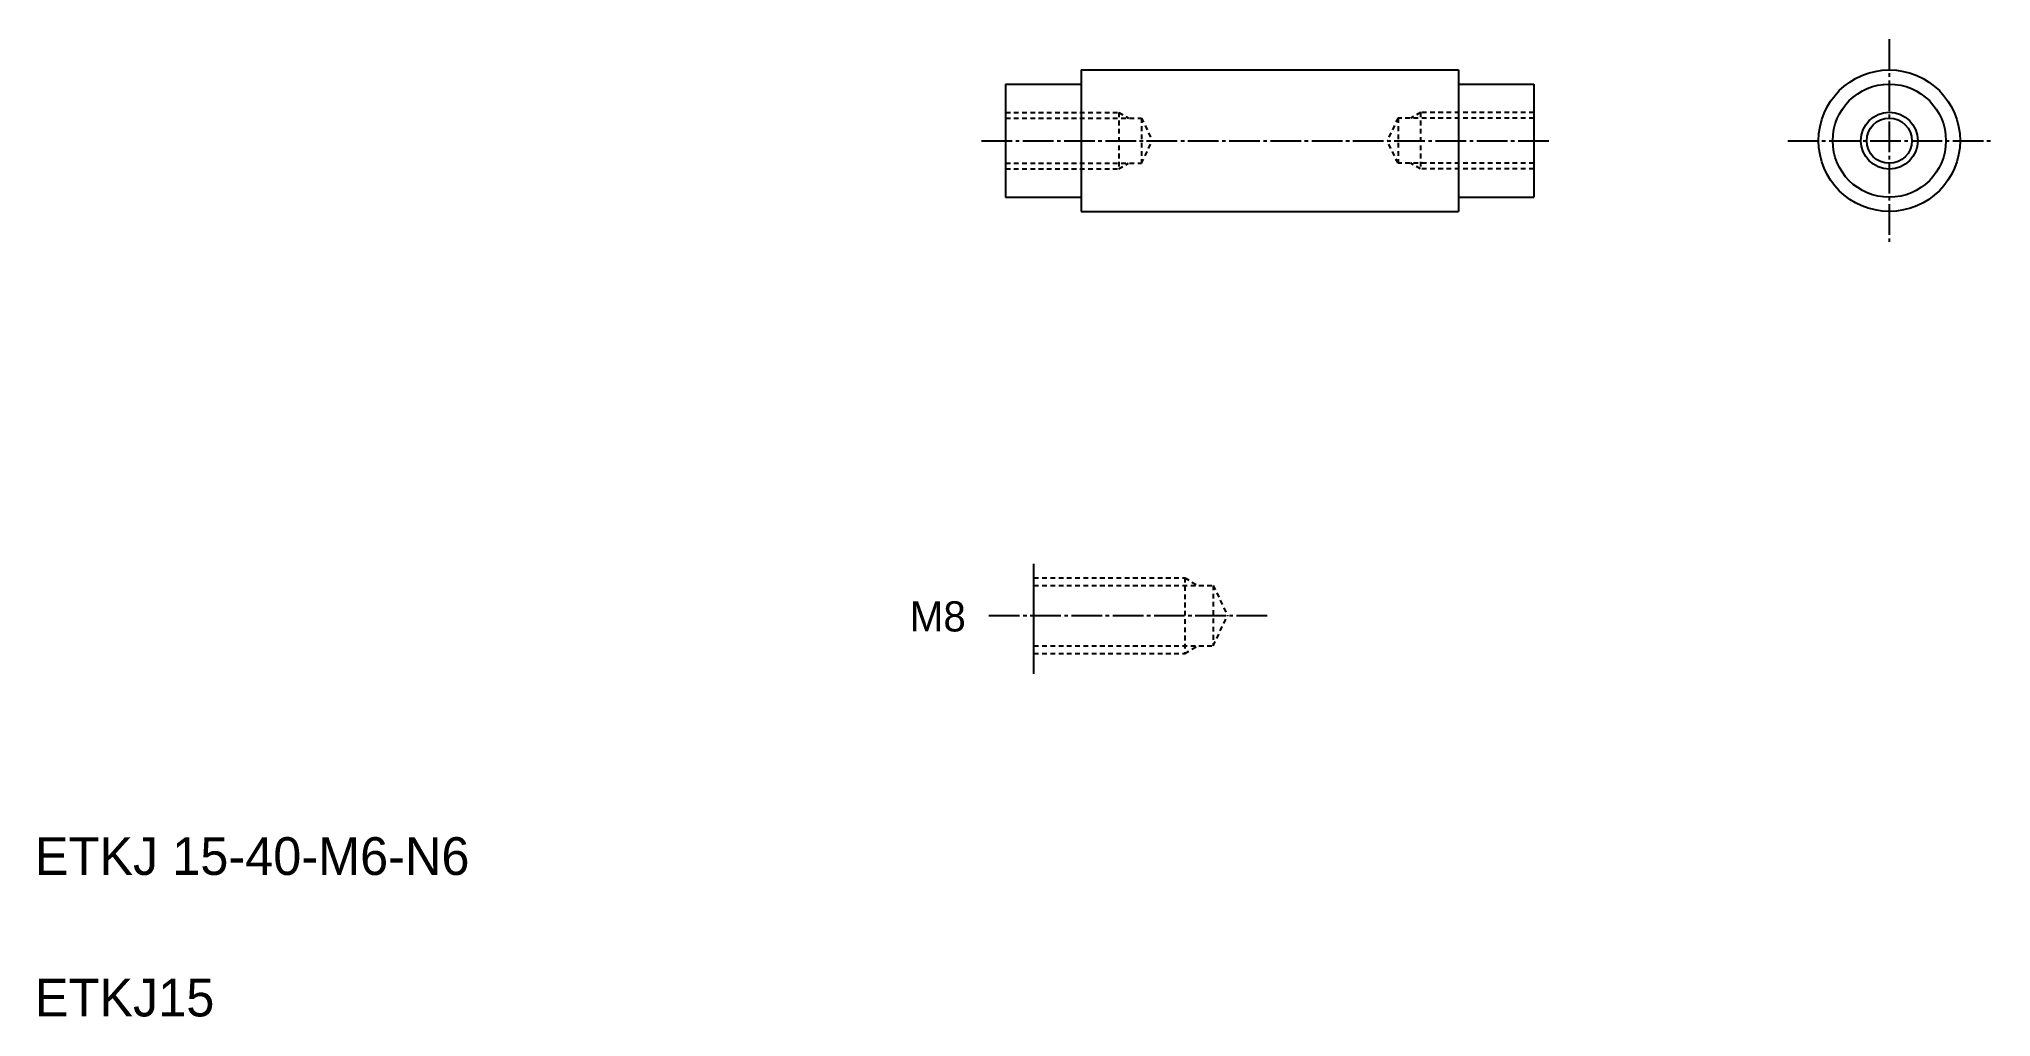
# Model space of a CAD drawing. Extents: x 10 to 217, y 10 to 114.
import ezdxf
from ezdxf.enums import TextEntityAlignment as Align

# ---------------------------------------------------------------- set-up
doc = ezdxf.new("R2010")
doc.units = 0
doc.header["$LTSCALE"] = 0.25
doc.linetypes.add('CENTER', pattern=[17.5, 13, -1.5, 1.5, -1.5])
doc.linetypes.add('DASHED', pattern=[3.5, 2, -1.5])
doc.layers.get('0').update_dxf_attribs({"linetype": 'CONTINUOUS'})
doc.layers.add('CENTER', color=1, linetype='CENTER')
doc.styles.get("Standard").update_dxf_attribs({"font": 'txt', "height": 3.2})

msp = doc.modelspace()

# ---------------------------------------------------------------- linework, layer by layer
at = {"color": 7, "linetype": 'CONTINUOUS'}
for p, q in [((120.92, 110.34), (160.92, 110.34)), ((120.92, 110.34), (120.92, 95.34)), ((160.92, 110.34), (160.92, 95.34)), ((112.92, 108.84), (112.92, 96.84)), ((112.92, 108.84), (120.92, 108.84)), ((160.92, 108.84), (168.92, 108.84)), ((168.92, 108.84), (168.92, 96.84)), ((112.92, 96.84), (120.92, 96.84)), ((120.92, 95.34), (160.92, 95.34)), ((160.92, 96.84), (168.92, 96.84))]:
    msp.add_line(p, q, dxfattribs=at)
at = {"color": 3, "linetype": 'DASHED'}
for p, q in [((112.92, 105.84), (124.92, 105.84)), ((124.92, 105.84), (124.92, 99.84)), ((124.92, 105.84), (125.96, 105.24)), ((156.92, 105.84), (155.89, 105.24)), ((156.92, 105.84), (156.92, 99.84)), ((168.92, 105.84), (156.92, 105.84)), ((112.92, 105.24), (127.32, 105.24)), ((127.32, 105.24), (128.47, 102.84)), ((127.32, 105.24), (127.32, 100.44)), ((154.52, 105.24), (153.38, 102.84)), ((154.52, 105.24), (154.52, 100.44)), ((168.92, 105.24), (154.52, 105.24)), ((127.32, 100.44), (128.47, 102.84)), ((154.52, 100.44), (153.38, 102.84)), ((112.92, 100.44), (127.32, 100.44)), ((112.92, 99.84), (124.92, 99.84)), ((124.92, 99.84), (125.96, 100.44)), ((168.92, 100.44), (154.52, 100.44)), ((156.92, 99.84), (155.89, 100.44)), ((168.92, 99.84), (156.92, 99.84)), ((115.92, 56.49), (131.92, 56.49)), ((131.92, 56.49), (133.31, 55.69)), ((131.92, 56.49), (131.92, 48.49)), ((115.92, 55.69), (134.92, 55.69)), ((134.92, 55.69), (134.92, 49.29)), ((134.92, 55.69), (136.45, 52.49)), ((134.92, 49.29), (136.45, 52.49)), ((115.92, 49.29), (134.92, 49.29)), ((115.92, 48.49), (131.92, 48.49)), ((131.92, 48.49), (133.31, 49.29))]:
    msp.add_line(p, q, dxfattribs=at)
for p, q in [((168.92, 105.84), (168.92, 105.84)), ((168.92, 102.84), (168.92, 102.84)), ((115.92, 46.31), (115.92, 57.99))]:
    msp.add_line(p, q)
for radius in [7.5, 6, 2.4]:
    msp.add_circle((206.61, 102.84), radius)
at = {"color": 3}
msp.add_circle((206.61, 102.84), 3.01, dxfattribs=at)
at = {"layer": 'CENTER', "color": 1, "linetype": 'CENTER'}
for p, q in [((206.61, 113.61), (206.61, 92.07)), ((110.37, 102.84), (170.74, 102.84)), ((195.84, 102.84), (217.39, 102.84)), ((111.15, 52.49), (140.71, 52.49))]:
    msp.add_line(p, q, dxfattribs=at)

# ---------------------------------------------------------------- texts
at = {"color": 7, "linetype": 'CONTINUOUS'}
msp.add_text('M8', height=3.2, dxfattribs=at).set_placement((108.7, 52.41), align=Align.MIDDLE_RIGHT)
for s, p in [('ETKJ 15-40-M6-N6', (10, 25)), ('ETKJ15', (10, 10))]:
    msp.add_text(s, height=4).set_placement(p)

doc.saveas('drawing.dxf')
